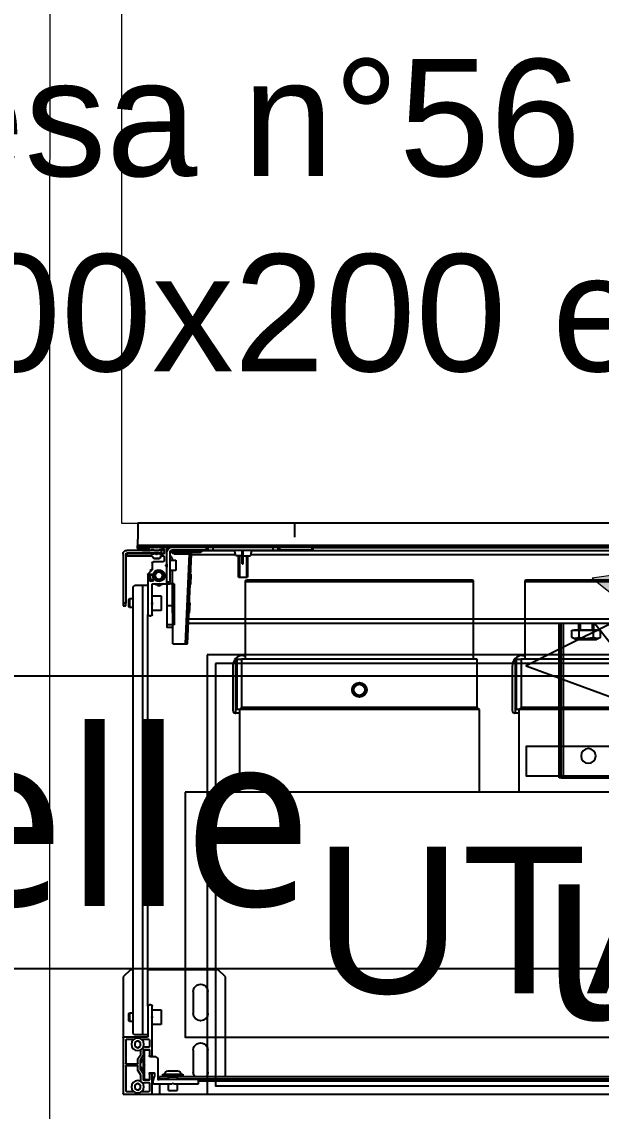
# Model space of a CAD drawing. Header units: millimetres. Extents: x 454430 to 532383, y -370512 to -310890.
# Drawn here: x 466358 to 466754, y -334221 to -333477 of the extents above; entities that cross this region are included whole.
import ezdxf
from ezdxf import colors
from ezdxf.entities.mleader import LeaderData, LeaderLine
from ezdxf.math import Vec2, Vec3

# ---------------------------------------------------------------- set-up
doc = ezdxf.new("R2010")
doc.units = ezdxf.units.MM
doc.linetypes.add('prlm_ef', pattern=[0.165, 0.1, -0.065])
doc.layers.add('_GAZELEC-BOITE INCORPO', color=36, linetype='Continuous', lineweight=18)
doc.layers.add('_GAZELEC-RESERVATION', color=1, linetype='Continuous', lineweight=18)
for name, color, linetype in [('_GAZELEC-EAU CHAUDE', 1, 'Continuous'), ('prlm-CHAUFF', 30, 'Continuous'), ('prlm-EAU-EF', 161, 'Continuous'), ('prlm-ELEC-CFO', 201, 'Continuous'), ('prlm-MOD', 64, 'Continuous')]:
    doc.layers.add(name, color=color, linetype=linetype)
doc.layers.add('prlm-xpoly', color=7, linetype='Continuous', plot=False)
doc.styles.add('Arial', font='arial.ttf')
doc.styles.add('prlm-chauff', font='trebucbi.ttf', dxfattribs={"height": 18})
doc.styles.add('prlm-elec-cfo', font='comic.ttf', dxfattribs={"height": 12})
doc.styles.get("Standard").update_dxf_attribs({"font": 'arial.ttf'})
doc.dimstyles.new('200', dxfattribs={"dimtxt": 150, "dimasz": 25, "dimexe": 50, "dimexo": 50, "dimgap": 20, "dimtad": 1, "dimdec": 0, "dimlfac": 0.1, "dimdsep": 46, "dimtxsty": 'Arial', "dimblk1": 'DOTBLANK', "dimblk2": 'DOTBLANK', "dimsah": 1, "dimcen": 25, "dimclrd": 5, "dimclre": 5, "dimadec": 0, "dimazin": 0, "dimtfac": 1, "dimtdec": 0, "dimtmove": 0, "dimatfit": 3, "dimldrblk": 'DOTBLANK', "dimfxl": 50, "dimtolj": 1, "dimtzin": 0, "dimarcsym": 0})

# ---------------------------------------------------------------- blocks, each defined once
blk = doc.blocks.new('xi.uta')
at = {"layer": 'prlm-ELEC-CFO', "lineweight": 5}
blk.add_hatch(color=0, dxfattribs=at).paths.add_polyline_path([(-3, 6), (-0.103, 3.699), (0, 0), (7.5, 7.5)])
at = {"layer": 'prlm-ELEC-CFO', "color": 0, "lineweight": 5, "flags": 128}
blk.add_lwpolyline([(-3, 6), (-0.103, 3.699), (0, 0), (7.5, 7.5)], close=True, dxfattribs=at)
at = {"layer": 'prlm-ELEC-CFO', "color": 0}
blk.add_lwpolyline([(0.955, 4.227), (-7.5, 0), (7.5, -5.5), (-7.5, -5.5), (-7.5, -7.5), (7.5, -7.5)], dxfattribs=at)
blk = doc.blocks.new('MTI900_Alu_390')
at = {"layer": 'prlm-MOD', "color": 1, "linetype": 'Continuous'}
for p, q in [((-4.475, 0), (-4.472, 0)), ((-4.475, -0.003), (-4.475, 0)), ((-4.472, 0), (-4.278, 0)), ((-4.278, 0), (-4.225, 0)), ((-4.225, 0), (4.225, 0)), ((-4.225, -0.07), (-4.225, 0)), ((-4.475, -0.387), (-4.475, -0.003)), ((-4.457, -0.191), (-4.457, -0.021)), ((-4.454, -0.018), (-4.4033, -0.018)), ((-4.395, -0.0385), (-4.375, -0.0269)), ((-4.395, -0.0615), (-4.395, -0.0385)), ((-4.375, -0.0731), (-4.395, -0.0615)), ((-4.375, -0.0269), (-4.355, -0.0385)), ((-4.355, -0.0615), (-4.375, -0.0731)), ((-4.355, -0.0385), (-4.355, -0.0615)), ((-4.3467, -0.018), (-4.296, -0.018)), ((-4.293, -0.021), (-4.293, -0.074)), ((-4.275, -0.003), (-4.275, -0.137)), ((-4.27, -0.073), (-4.27, -0.0895)), ((-4.267, -0.07), (-4.14, -0.07)), ((-4.165, -0.025), (-4.105, -0.025)), ((-4.165, -0.025), (-4.165, -0.07)), ((-4.135, -0.075), (-4.14, -0.07)), ((-4.13, -0.07), (-4.135, -0.075)), ((-4.13, -0.07), (-3.963, -0.07)), ((-4.105, -0.07), (-4.105, -0.025)), ((-3.96, -0.073), (-3.96, -0.097)), ((-4.3535, -0.1303), (-4.3725, -0.1588)), ((-4.3355, -0.1358), (-4.3545, -0.1642)), ((-4.353, -0.0864), (-4.353, -0.1286)), ((-4.335, -0.098), (-4.335, -0.1341)), ((-4.298, -0.095), (-4.332, -0.095)), ((-4.296, -0.077), (-4.3306, -0.077)), ((-4.33, -0.195), (-4.33, -0.103)), ((-4.327, -0.1), (-4.298, -0.1)), ((-4.295, -0.137), (-4.295, -0.098)), ((-4.295, -0.137), (-4.295, -0.142)), ((-4.278, -0.14), (-4.292, -0.14)), ((-4.292, -0.145), (-4.263, -0.145)), ((-4.2698, -0.0905), (-4.2602, -0.1195)), ((-4.26, -0.142), (-4.26, -0.1205)), ((-4.235, -0.1), (-4.235, -0.24)), ((-3.963, -0.1), (-4.229, -0.1)), ((-4.225, -0.105), (-4.225, -0.1)), ((-4.225, -0.105), (-4.165, -0.105)), ((-4.225, -0.105), (-4.225, -0.12)), ((-4.225, -0.12), (-4.17, -0.12)), ((-4.203, -0.12), (-4.203, -0.125)), ((-4.203, -0.125), (-4.067, -0.125)), ((-4.203, -0.125), (-4.203, -0.135)), ((-4.203, -0.135), (-4.067, -0.135)), ((-4.165, -0.115), (-4.175, -0.125)), ((-4.165, -0.1), (-4.165, -0.115)), ((-4.105, -0.115), (-4.165, -0.115)), ((-4.105, -0.115), (-4.105, -0.1)), ((-4.105, -0.105), (4.105, -0.105)), ((-4.095, -0.125), (-4.105, -0.115)), ((-4.1, -0.12), (4.1, -0.12)), ((-4.067, -0.125), (-4.067, -0.12)), ((-4.067, -0.135), (-4.067, -0.125)), ((-3.96, -0.09), (3.96, -0.09)), ((-3.775, -0.12), (-3.775, -0.8)), ((-4.457, -0.369), (-4.457, -0.209)), ((-4.376, -0.194), (-4.454, -0.194)), ((-4.454, -0.206), (-4.376, -0.206)), ((-4.373, -0.1605), (-4.373, -0.191)), ((-4.373, -0.209), (-4.373, -0.2404)), ((-4.3377, -0.16), (-4.355, -0.19)), ((-4.355, -0.1659), (-4.355, -0.2341)), ((-4.355, -0.21), (-4.3377, -0.24)), ((-4.33, -0.1677), (-4.3421, -0.1677)), ((-4.3377, -0.24), (-4.3377, -0.16)), ((-4.33, -0.16), (-4.3377, -0.16)), ((-4.325, -0.2), (-4.33, -0.195)), ((-4.33, -0.205), (-4.325, -0.2)), ((-4.33, -0.297), (-4.33, -0.205)), ((-4.1675, -0.158), (-4.1025, -0.158)), ((-3.995, -0.3), (-3.995, -0.15)), ((-3.895, -0.15), (-3.895, -0.3)), ((-4.373, -0.2404), (-4.3535, -0.2697)), ((-4.3545, -0.2358), (-4.335, -0.265)), ((-4.353, -0.2714), (-4.353, -0.3036)), ((-4.33, -0.2323), (-4.3421, -0.2323)), ((-4.3377, -0.24), (-4.33, -0.24)), ((-4.335, -0.265), (-4.335, -0.302)), ((-4.295, -0.258), (-4.295, -0.263)), ((-4.295, -0.302), (-4.295, -0.263)), ((-4.25, -0.255), (-4.292, -0.255)), ((-4.292, -0.26), (-4.278, -0.26)), ((-4.275, -0.263), (-4.275, -0.52)), ((-4.25, -0.255), (-4.235, -0.24)), ((-4.4033, -0.372), (-4.454, -0.372)), ((-4.395, -0.3285), (-4.375, -0.3169)), ((-4.395, -0.3515), (-4.395, -0.3285)), ((-4.375, -0.3631), (-4.395, -0.3515)), ((-4.375, -0.3169), (-4.355, -0.3285)), ((-4.355, -0.3515), (-4.375, -0.3631)), ((-4.355, -0.3285), (-4.355, -0.3515)), ((-4.296, -0.372), (-4.3467, -0.372)), ((-4.332, -0.305), (-4.298, -0.305)), ((-4.328, -0.323), (-4.296, -0.323)), ((-4.298, -0.3), (-4.327, -0.3)), ((-4.293, -0.326), (-4.293, -0.369)), ((-4.475, -0.8), (-4.475, -0.387)), ((-4.308, -0.39), (-4.472, -0.39)), ((-4.395, -0.405), (-4.405, -0.415)), ((-4.405, -0.415), (-4.405, -3.465)), ((-4.34, -0.405), (-4.395, -0.405)), ((-4.305, -0.405), (-4.34, -0.405)), ((-4.34, -0.405), (-4.34, -3.475)), ((-4.305, -0.6), (-4.305, -0.393)), ((-4.43, -0.495), (-4.435, -0.5)), ((-4.435, -0.5), (-4.435, -0.55)), ((-4.43, -0.555), (-4.43, -0.495)), ((-4.405, -0.495), (-4.43, -0.495)), ((-4.275, -0.52), (-4.2779, -0.5229)), ((-4.215, -0.475), (-4.275, -0.475)), ((-4.275, -0.53), (-4.275, -0.52)), ((-4.215, -0.575), (-4.215, -0.475)), ((-4.435, -0.55), (-4.43, -0.555)), ((-4.43, -0.555), (-4.405, -0.555)), ((-4.2779, -0.5271), (-4.275, -0.53)), ((-4.275, -0.53), (-4.275, -0.6)), ((-4.275, -0.575), (-4.215, -0.575)), ((-3.995, -0.7), (-3.995, -0.55)), ((-3.895, -0.55), (-3.895, -0.7)), ((-4.305, -0.6), (-4.305, -3.277)), ((-4.285, -0.61), (-4.295, -0.61)), ((-4.425, -0.85), (-4.475, -0.8)), ((-3.775, -0.8), (-3.825, -0.85)), ((-4.405, -0.85), (-4.425, -0.85)), ((-3.825, -0.85), (-4.305, -0.85)), ((-1.495, -2.16), (-1.495, -3.215)), ((-1.48, -2.16), (-1.495, -2.16)), ((-1.48, -2.16), (-1.48, -3.215)), ((-1.48, -2.16), (-1.465, -2.16)), ((-1.465, -2.16), (-1.05, -2.16)), ((-1.465, -2.16), (-1.465, -3.215)), ((-4.1351, -3.077), (-4.136, -3.497)), ((-4.1351, -3.077), (-4.05, -3.077)), ((-4.0221, -3.692), (-4.05, -3.077)), ((-4.05, -3.077), (-4.035, -3.077)), ((-4.035, -3.077), (-4.0071, -3.6913)), ((-1.38, -3.106), (-1.4081, -3.1204)), ((-1.4081, -3.1204), (-1.4081, -3.17)), ((-1.38, -3.106), (-1.24, -3.106)), ((-1.3591, -3.1204), (-1.3591, -3.17)), ((-1.2609, -3.1204), (-1.2609, -3.17)), ((-1.2504, -3.215), (-1.1342, -3.0705)), ((-1.2119, -3.1204), (-1.24, -3.106)), ((-1.2119, -3.1204), (-1.2119, -3.1671)), ((-4.175, -3.207), (-4.175, -3.187)), ((-4.1353, -3.187), (-4.175, -3.187)), ((-1.4081, -3.17), (-1.3836, -3.17)), ((-1.395, -3.17), (-1.395, -3.172)), ((-1.395, -3.172), (-1.225, -3.172)), ((-1.3836, -3.17), (-1.3591, -3.17)), ((-1.36, -3.172), (-1.36, -3.215)), ((-1.3591, -3.17), (-1.31, -3.17)), ((-1.3508, -3.215), (-1.3508, -3.172)), ((-1.31, -3.17), (-1.2609, -3.17)), ((-1.2692, -3.215), (-1.2692, -3.172)), ((-1.2609, -3.17), (-1.2364, -3.17)), ((-1.26, -3.215), (-1.26, -3.172)), ((-1.2364, -3.17), (-1.2142, -3.17)), ((-1.225, -3.172), (-1.225, -3.17)), ((-4.295, -3.267), (-4.285, -3.267)), ((-4.175, -3.337), (-4.175, -3.207)), ((-4.125, -3.207), (-4.175, -3.207)), ((-4.125, -3.487), (-4.125, -3.207)), ((-0.2775, -3.215), (-4.0287, -3.215)), ((-0.2775, -3.245), (-4.0274, -3.245)), ((-4.475, -3.355), (-4.475, -3.335)), ((-4.475, -3.335), (-4.455, -3.335)), ((-4.455, -3.335), (-4.455, -3.355)), ((-4.43, -3.325), (-4.435, -3.33)), ((-4.435, -3.33), (-4.435, -3.38)), ((-4.43, -3.385), (-4.43, -3.325)), ((-4.405, -3.325), (-4.43, -3.325)), ((-4.305, -3.5528), (-4.305, -3.277)), ((-4.2759, -3.3479), (-4.2779, -3.3499)), ((-4.275, -3.277), (-4.275, -3.3458)), ((-4.215, -3.305), (-4.275, -3.305)), ((-4.275, -3.3582), (-4.275, -3.3458)), ((-4.215, -3.405), (-4.215, -3.305)), ((-4.175, -3.487), (-4.175, -3.337)), ((-4.14, -3.337), (-4.175, -3.337)), ((-4.14, -3.487), (-4.14, -3.337)), ((-4.0205, -3.2854), (-4.0255, -3.2857)), ((-4.0205, -3.2854), (-4.0173, -3.3556)), ((-4.475, -3.69), (-4.475, -3.355)), ((-4.455, -3.355), (-4.475, -3.355)), ((-4.455, -3.69), (-4.455, -3.355)), ((-4.435, -3.38), (-4.43, -3.385)), ((-4.43, -3.385), (-4.405, -3.385)), ((-4.2779, -3.3541), (-4.2759, -3.3561)), ((-4.275, -3.3582), (-4.275, -3.484)), ((-4.275, -3.405), (-4.215, -3.405)), ((-4.0223, -3.3558), (-4.0173, -3.3556)), ((-4.405, -3.465), (-4.395, -3.475)), ((-4.34, -3.475), (-4.395, -3.475)), ((-4.305, -3.475), (-4.34, -3.475)), ((-4.272, -3.487), (-4.178, -3.487)), ((-4.24, -3.4778), (-4.23, -3.472)), ((-4.23, -3.472), (-4.22, -3.4778)), ((-4.175, -3.49), (-4.175, -3.487)), ((-4.175, -3.487), (-4.155, -3.487)), ((-4.175, -3.49), (-4.175, -3.6008)), ((-4.155, -3.497), (-4.175, -3.497)), ((-4.14, -3.487), (-4.155, -3.487)), ((-4.155, -3.487), (-4.155, -3.497)), ((-4.155, -3.702), (-4.155, -3.497)), ((-4.125, -3.487), (-4.14, -3.487)), ((-4.14, -3.577), (-4.14, -3.487)), ((-4.136, -3.497), (-4.14, -3.4972)), ((-4.0116, -3.4816), (-4.0166, -3.4819)), ((-4.0116, -3.4816), (-4.0084, -3.5518)), ((-4.2769, -3.5821), (-4.3041, -3.5549)), ((-4.2906, -3.577), (-4.2906, -3.5684)), ((-4.29, -3.5066), (-4.2854, -3.504)), ((-4.29, -3.507), (-4.29, -3.549)), ((-4.274, -3.504), (-4.287, -3.504)), ((-4.287, -3.552), (-4.282, -3.552)), ((-4.279, -3.549), (-4.279, -3.545)), ((-4.276, -3.542), (-4.2729, -3.542)), ((-4.271, -3.518), (-4.271, -3.507)), ((-4.2657, -3.521), (-4.268, -3.521)), ((-4.195, -3.5614), (-4.195, -3.5226)), ((-4.0134, -3.552), (-4.0084, -3.5518)), ((-3.685, -3.532), (-3.625, -3.532)), ((-3.685, -3.532), (-3.685, -3.677)), ((-3.6789, -3.677), (-3.6789, -3.532)), ((-3.6311, -3.677), (-3.6311, -3.532)), ((-3.625, -3.677), (-3.625, -3.532)), ((-4.2806, -3.5828), (-4.2906, -3.577)), ((-4.276, -3.627), (-4.276, -3.5842)), ((-4.198, -3.637), (-4.266, -3.637)), ((-4.195, -3.674), (-4.195, -3.64)), ((-4.1759, -3.6029), (-4.1829, -3.6099)), ((-4.1829, -3.6141), (-4.1759, -3.6211)), ((-4.175, -3.6232), (-4.175, -3.6008)), ((-4.175, -3.6232), (-4.175, -3.734)), ((-4.115, -3.577), (-4.155, -3.577)), ((-4.155, -3.647), (-4.115, -3.647)), ((-4.14, -3.6567), (-4.14, -3.647)), ((-4.115, -3.647), (-4.115, -3.577)), ((-3.66, -3.6225), (-3.655, -3.6225)), ((-3.66, -3.6225), (-3.66, -3.6361)), ((-3.66, -3.6361), (-3.655, -3.6361)), ((-3.66, -3.6361), (-3.66, -3.717)), ((-3.655, -3.6225), (-3.655, -3.6361)), ((-3.655, -3.6361), (-3.655, -3.717)), ((-4.455, -3.682), (-4.455, -3.68)), ((-4.452, -3.677), (-4.2791, -3.677)), ((-4.215, -3.695), (-4.45, -3.695)), ((-4.215, -3.715), (-4.45, -3.715)), ((-4.2855, -3.692), (-4.445, -3.692)), ((-4.345, -3.724), (-4.345, -3.718)), ((-4.342, -3.715), (-4.2885, -3.715)), ((-4.2653, -3.69), (-4.2827, -3.69)), ((-4.2826, -3.72), (-4.2654, -3.72)), ((-4.2766, -3.6757), (-4.2679, -3.6633)), ((-4.2651, -3.7161), (-4.269, -3.72)), ((-4.2654, -3.662), (-4.2246, -3.662)), ((-4.2618, -3.7161), (-4.2651, -3.7161)), ((-4.263, -3.657), (-4.265, -3.659)), ((-4.225, -3.659), (-4.265, -3.659)), ((-4.265, -3.659), (-4.265, -3.662)), ((-4.265, -3.69), (-4.265, -3.695)), ((-4.227, -3.657), (-4.263, -3.657)), ((-4.2521, -3.692), (-4.2625, -3.692)), ((-4.2607, -3.657), (-4.2607, -3.662)), ((-4.2607, -3.69), (-4.2607, -3.695)), ((-4.2595, -3.715), (-4.231, -3.715)), ((-4.2471, -3.6871), (-4.2521, -3.692)), ((-4.2379, -3.692), (-4.2429, -3.6871)), ((-4.228, -3.692), (-4.2379, -3.692)), ((-4.2293, -3.657), (-4.2293, -3.662)), ((-4.2293, -3.69), (-4.2293, -3.695)), ((-4.2249, -3.7161), (-4.2287, -3.7161)), ((-4.225, -3.659), (-4.227, -3.657)), ((-4.2252, -3.69), (-4.198, -3.69)), ((-4.2251, -3.72), (-4.215, -3.72)), ((-4.225, -3.662), (-4.225, -3.659)), ((-4.225, -3.695), (-4.225, -3.69)), ((-4.221, -3.72), (-4.2249, -3.7161)), ((-4.2221, -3.6633), (-4.2134, -3.6757)), ((-4.215, -3.715), (-4.215, -3.695)), ((-4.215, -3.695), (-4.195, -3.695)), ((-4.195, -3.715), (-4.215, -3.715)), ((-4.215, -3.72), (-4.215, -3.722)), ((-4.2109, -3.677), (-4.198, -3.677)), ((-4.195, -3.722), (-4.195, -3.693)), ((-3.9067, -3.717), (-4.14, -3.717)), ((-4.135, -3.717), (-4.135, -3.712)), ((-4.105, -3.712), (-4.135, -3.712)), ((-4.125, -3.692), (-4.0221, -3.692)), ((-4.125, -3.702), (-4.125, -3.692)), ((-4.125, -3.702), (-4.105, -3.702)), ((-4.105, -3.702), (-3.965, -3.702)), ((-4.105, -3.702), (-4.105, -3.712)), ((-4.105, -3.712), (-4.105, -3.717)), ((-3.965, -3.712), (-4.105, -3.712)), ((-4.0071, -3.6913), (-4.0221, -3.692)), ((-4.022, -3.6925), (-4.0221, -3.692)), ((-3.7066, -3.685), (-4.0074, -3.685)), ((-4.0071, -3.6913), (-4.007, -3.6925)), ((-3.965, -3.702), (-3.945, -3.702)), ((-3.965, -3.702), (-3.965, -3.712)), ((-3.965, -3.717), (-3.965, -3.712)), ((-3.935, -3.712), (-3.965, -3.712)), ((-3.935, -3.712), (-3.935, -3.717)), ((-3.935, -3.715), (-3.7126, -3.715)), ((-3.9067, -3.737), (-3.9067, -3.717)), ((-3.9067, -3.717), (-3.8932, -3.717)), ((-3.8932, -3.717), (-3.86, -3.717)), ((-3.8932, -3.717), (-3.8932, -3.737)), ((-3.86, -3.717), (-3.45, -3.717)), ((-3.86, -3.717), (-3.86, -3.737)), ((-3.705, -3.677), (-3.713, -3.717)), ((-3.66, -3.677), (-3.705, -3.677)), ((-3.655, -3.677), (-3.605, -3.677)), ((-3.597, -3.717), (-3.605, -3.677)), ((-0.26, -3.685), (-3.6034, -3.685)), ((-3.5974, -3.715), (-0.25, -3.715)), ((-3.45, -3.717), (-3.45, -3.737)), ((-3.45, -3.717), (-3.4168, -3.717)), ((-3.4168, -3.737), (-3.4168, -3.717)), ((-3.4168, -3.717), (-3.4033, -3.717)), ((-3.185, -3.717), (-3.4033, -3.717)), ((-3.4033, -3.717), (-3.4033, -3.737)), ((-3.185, -3.717), (-3.175, -3.717)), ((-3.185, -3.737), (-3.185, -3.717)), ((-3.175, -3.717), (-3.175, -3.737)), ((-4.378, -3.747), (-4.378, -3.727)), ((-4.378, -3.727), (-4.298, -3.727)), ((-4.375, -3.747), (-4.378, -3.747)), ((-4.375, -3.737), (4.375, -3.737)), ((-4.375, -3.747), (-4.375, -3.737)), ((4.375, -3.747), (-4.375, -3.747)), ((-4.375, -3.747), (-4.375, -3.792)), ((-4.375, -3.902), (-4.375, -3.792)), ((-4.298, -3.727), (-4.342, -3.727)), ((-4.298, -3.727), (-4.298, -3.737)), ((-4.295, -3.734), (-4.295, -3.73)), ((-4.2471, -3.7321), (-4.2521, -3.737)), ((-4.2414, -3.7335), (-4.2486, -3.7335)), ((-4.2379, -3.737), (-4.2429, -3.7321)), ((-4.212, -3.725), (-4.198, -3.725)), ((-4.175, -3.737), (-4.175, -3.734)), ((-4.165, -3.737), (-4.165, -3.7265)), ((-3.175, -3.735), (-0.2433, -3.735)), ((-4.375, -3.902), (4.375, -3.902))]:
    blk.add_line(p, q, dxfattribs=at)
at = {"layer": 'prlm-MOD', "color": 1, "ltscale": 50}
blk.add_lwpolyline([(-3.3, -3.8058), (-3.3, -3.902)], dxfattribs=at)
at = {"layer": 'prlm-MOD', "color": 1, "linetype": 'Continuous'}
for centre, radius in [((-4.375, -0.05), 0.0425), ((-4.375, -0.34), 0.0425), ((-1.295, -2.31), 0.05), ((-4.23, -3.542), 0.035), ((-4.23, -3.542), 0.03), ((-4.23, -3.542), 0.025)]:
    blk.add_circle(centre, radius, dxfattribs=at)
for centre, radius, start, end in [((-4.472, -0.003), 0.003, 90, 180), ((-4.278, -0.003), 0.003, 0, 90), ((-4.454, -0.021), 0.003, 90, 180), ((-4.4033, -0.021), 0.003, 84.51824, 90), ((-4.3467, -0.021), 0.003, 90, 95.48174), ((-4.3306, -0.067), 0.01, 213.6525, 270), ((-4.296, -0.021), 0.003, 0, 90), ((-4.296, -0.074), 0.003, 270, 0), ((-4.267, -0.073), 0.003, 90, 180), ((-3.963, -0.073), 0.003, 0, 90), ((-4.356, -0.1286), 0.003, 326.30993, 0), ((-4.338, -0.1341), 0.003, 326.30993, 0), ((-4.332, -0.098), 0.003, 90, 180), ((-4.327, -0.103), 0.003, 90, 180), ((-4.298, -0.098), 0.003, 0, 90), ((-4.298, -0.103), 0.003, 0, 90), ((-4.292, -0.137), 0.003, 180, 270), ((-4.292, -0.142), 0.003, 180, 270), ((-4.278, -0.137), 0.003, 270, 0), ((-4.267, -0.0895), 0.003, 180, 198.43495), ((-4.263, -0.142), 0.003, 270, 0), ((-4.263, -0.1205), 0.003, 0, 18.43495), ((-4.232, -0.1), 0.003, 0, 180), ((-4.1675, -0.138), 0.02, 171.37307, 270), ((-4.1675, -0.133), 0.02, 185.73917, 187.18076), ((-4.1025, -0.138), 0.02, 270, 8.62693), ((-4.1025, -0.133), 0.02, 352.81924, 354.26083), ((-3.945, -0.15), 0.05, 143.1301, 180), ((-3.963, -0.097), 0.003, 270, 0), ((-3.945, -0.15), 0.05, 0, 36.8699), ((-4.454, -0.191), 0.003, 180, 270), ((-4.454, -0.209), 0.003, 90, 180), ((-4.376, -0.191), 0.003, 270, 0), ((-4.376, -0.209), 0.003, 0, 90), ((-4.37, -0.1605), 0.003, 146.30993, 180), ((-4.352, -0.1659), 0.003, 146.30993, 180), ((-4.352, -0.2341), 0.003, 180, 213.69007), ((-4.356, -0.2714), 0.003, 0, 33.69007), ((-4.327, -0.297), 0.003, 180, 270), ((-4.298, -0.297), 0.003, 270, 0), ((-4.292, -0.258), 0.003, 90, 180), ((-4.292, -0.263), 0.003, 90, 180), ((-4.278, -0.263), 0.003, 0, 90), ((-4.454, -0.369), 0.003, 180, 270), ((-4.4033, -0.369), 0.003, 270, 275.48179), ((-4.3467, -0.369), 0.003, 264.51823, 270), ((-4.332, -0.302), 0.003, 180, 270), ((-4.328, -0.333), 0.01, 90, 133.85099), ((-4.298, -0.302), 0.003, 270, 0), ((-4.296, -0.326), 0.003, 0, 90), ((-4.296, -0.369), 0.003, 270, 0), ((-3.945, -0.3), 0.05, 180, 0), ((-4.472, -0.387), 0.003, 180, 270), ((-4.308, -0.393), 0.003, 0, 90), ((-3.945, -0.55), 0.05, 0, 180), ((-4.2758, -0.525), 0.003, 135, 225), ((-4.295, -0.6), 0.01, 180, 270), ((-4.285, -0.6), 0.01, 270, 0), ((-3.945, -0.7), 0.05, 180, 0), ((-1.3836, -3.1624), 0.0487, 59.74223, 120.25777), ((-1.2364, -3.1624), 0.0487, 59.74223, 120.25777), ((-4.295, -3.277), 0.01, 90, 180), ((-4.285, -3.277), 0.01, 0, 90), ((-4.278, -3.3458), 0.003, 315, 0), ((-4.2758, -3.352), 0.003, 135, 225), ((-4.278, -3.3582), 0.003, 0, 45), ((-4.272, -3.484), 0.003, 180, 270), ((-4.23, -3.542), 0.065, 57.79577, 122.20423), ((-4.23, -3.542), 0.06, 66.44354, 113.55646), ((-4.178, -3.49), 0.003, 0, 90), ((-4.302, -3.5528), 0.003, 180, 225), ((-4.287, -3.507), 0.003, 90, 180), ((-4.23, -3.542), 0.06, 140.70352, 188.509), ((-4.23, -3.542), 0.065, 144.22418, 157.38014), ((-4.287, -3.549), 0.003, 180, 270), ((-4.23, -3.542), 0.065, 206.16198, 224.95254), ((-4.282, -3.549), 0.003, 270, 0), ((-4.276, -3.545), 0.003, 90, 180), ((-4.274, -3.507), 0.003, 0, 90), ((-4.2729, -3.545), 0.003, 4.00063, 90), ((-4.268, -3.518), 0.003, 180, 270), ((-4.23, -3.542), 0.04, 146.07277, 184.00063), ((-4.23, -3.542), 0.04, 184.00063, 146.07277), ((-4.2657, -3.518), 0.003, 270, 326.07277), ((-4.279, -3.5842), 0.003, 0, 45), ((-4.266, -3.627), 0.01, 180, 270), ((-4.198, -3.64), 0.003, 0, 90), ((-4.1808, -3.612), 0.003, 135, 225), ((-4.178, -3.6008), 0.003, 315, 0), ((-4.178, -3.6232), 0.003, 0, 45), ((-4.45, -3.69), 0.025, 180, 270), ((-4.452, -3.68), 0.003, 90, 180), ((-4.445, -3.682), 0.01, 180, 270), ((-4.45, -3.69), 0.005, 180, 270), ((-4.342, -3.718), 0.003, 90, 180), ((-4.2885, -3.718), 0.003, 9.59407, 90), ((-4.2827, -3.693), 0.003, 90, 160.52878), ((-4.2826, -3.717), 0.003, 189.59407, 270), ((-4.2791, -3.674), 0.003, 270, 325.00798), ((-4.2654, -3.665), 0.003, 90, 145.00798), ((-4.2654, -3.717), 0.003, 270, 350.40593), ((-4.2653, -3.693), 0.003, 19.47122, 90), ((-4.275, -3.715), 0.01, 353.93882, 0), ((-4.2595, -3.718), 0.003, 90, 170.40593), ((-4.245, -3.6892), 0.003, 45, 135), ((-4.231, -3.718), 0.003, 9.59407, 90), ((-4.2252, -3.693), 0.003, 90, 160.52878), ((-4.2251, -3.717), 0.003, 189.59407, 270), ((-4.215, -3.715), 0.01, 180, 186.06118), ((-4.2246, -3.665), 0.003, 34.99202, 90), ((-4.2109, -3.674), 0.003, 214.99202, 270), ((-4.198, -3.674), 0.003, 270, 0), ((-4.198, -3.693), 0.003, 0, 90), ((-4.14, -3.702), 0.035, 180, 270), ((-4.1151, -3.7104), 0.05, 129.88406, 142.91394), ((-4.14, -3.702), 0.015, 180, 270), ((-4.16, -3.6567), 0.02, 309.88406, 0), ((-4.125, -3.712), 0.02, 90, 192.41205), ((-4.125, -3.712), 0.01, 90, 180), ((-3.997, -3.692), 0.01, 182.60256, 270), ((-3.945, -3.712), 0.01, 0, 90), ((-4.342, -3.724), 0.003, 180, 270), ((-4.298, -3.73), 0.003, 0, 90), ((-4.292, -3.734), 0.003, 180, 270), ((-4.245, -3.7342), 0.003, 45, 135), ((-4.212, -3.722), 0.003, 180, 270), ((-4.198, -3.722), 0.003, 270, 0), ((-4.178, -3.734), 0.003, 270, 0)]:
    blk.add_arc(centre, radius, start, end, dxfattribs=at)
for centre, major_axis, ratio, start_param, end_param in [((-4.022, -3.6931), (0.015, 0.0007), 0.045361, 0, 1.568734), ((-3.997, -3.692), (0.025, 0), 0.4, 3.187016, 4.712389)]:
    blk.add_ellipse(centre, major_axis=major_axis, ratio=ratio, start_param=start_param, end_param=end_param, dxfattribs=at)
blk.add_open_spline([(-1.3591, -3.1204), (-1.3511, -3.1183), (-1.343, -3.1166), (-1.3306, -3.1149), (-1.3265, -3.1144), (-1.3182, -3.1138), (-1.3141, -3.1137), (-1.3017, -3.1137), (-1.2935, -3.1143), (-1.2772, -3.1166), (-1.269, -3.1183), (-1.2609, -3.1204)], degree=3, knots=[0, 0, 0, 0, 0.25, 0.25, 0.375, 0.375, 0.5, 0.5, 0.75, 0.75, 1, 1, 1, 1], dxfattribs=at)
blk = doc.blocks.new('xi.uta-yzen-g')
at = {"layer": 'prlm-CHAUFF', "ltscale": 50}
for p, q in [((-36.4, 35.02), (-20.8, 35.02)), ((-36.4, 35.02), (-36.4, 29.72)), ((-20.9, 35.12), (-36.3, 35.12)), ((-20.8, 29.72), (-20.8, 35.02)), ((-17.3, 35.02), (-1.7, 35.02)), ((-17.3, 35.02), (-17.3, 29.72)), ((-1.8, 35.12), (-17.2, 35.12)), ((-36.55, 29.97), (-36.4, 29.97)), ((-17.45, 29.97), (-17.3, 29.97)), ((-37.25, 29.216), (-37.25, 26.22)), ((-37.056, 29.72), (-36.65, 29.72)), ((-37.056, 29.72), (-37.056, 26.02)), ((-37, 29.72), (-37, 26.27)), ((-36.98, 29.72), (-36.98, 26.27)), ((-20.55, 29.72), (-36.65, 29.72)), ((-36.65, 29.72), (-36.65, 26.42)), ((-20.55, 26.42), (-20.55, 29.72)), ((-18.15, 29.216), (-18.15, 26.22)), ((-17.956, 29.72), (-17.55, 29.72)), ((-17.956, 29.72), (-17.956, 26.02)), ((-17.9, 29.72), (-17.9, 26.27)), ((-17.88, 29.72), (-17.88, 26.27)), ((-1.45, 29.72), (-17.55, 29.72)), ((-17.55, 29.72), (-17.55, 26.42)), ((-37, 28.42), (-36.98, 28.42)), ((-17.9, 28.42), (-17.88, 28.42)), ((-36.98, 28.07), (-37, 28.07)), ((-37, 27.693), (-36.98, 27.693)), ((-17.88, 28.07), (-17.9, 28.07)), ((-17.9, 27.693), (-17.88, 27.693)), ((-36.98, 27.343), (-37, 27.343)), ((-37, 27.293), (-36.98, 27.293)), ((-36.98, 27.193), (-37, 27.193)), ((-17.88, 27.343), (-17.9, 27.343)), ((-17.9, 27.293), (-17.88, 27.293)), ((-17.88, 27.193), (-17.9, 27.193)), ((-36.98, 26.27), (-37, 26.27)), ((-36.8, 26.27), (-36.98, 26.27)), ((-36.65, 26.42), (-36.8, 26.27)), ((-20.4, 26.27), (-36.8, 26.27)), ((-36.8, 26.27), (-36.8, 20.62)), ((-20.55, 26.42), (-36.65, 26.42)), ((-20.4, 26.27), (-20.55, 26.42)), ((-20.4, 20.62), (-20.4, 26.27)), ((-17.88, 26.27), (-17.9, 26.27)), ((-17.7, 26.27), (-17.88, 26.27)), ((-17.55, 26.42), (-17.7, 26.27)), ((-1.3, 26.27), (-17.7, 26.27)), ((-17.7, 26.27), (-17.7, 20.62)), ((-1.45, 26.42), (-17.55, 26.42)), ((-36.8, 26.02), (-37.05, 26.02)), ((-17.7, 26.02), (-17.95, 26.02))]:
    blk.add_line(p, q, dxfattribs=at)
for points in [[(-39, 30), (-39, 0), (0, 0), (0, 30)], [(-38.429, 29.429), (-38.429, 0.571), (-0.571, 0.571), (-0.571, 29.429)], [(-40.5, 20.62), (-40.5, 3.9), (40.5, 3.9), (40.5, 20.62)]]:
    blk.add_lwpolyline(points, close=True, dxfattribs=at)
for radius in [0.5, 0.48, 0.38]:
    blk.add_circle((-28.6, 27.62), radius, dxfattribs=at)
for centre, radius, start, end in [((-36.3, 35.02), 0.1, 90, 180), ((-20.9, 35.02), 0.1, 0, 90), ((-17.2, 35.02), 0.1, 90, 180), ((-36.55, 29.27), 0.7, 90, 136.27309), ((-17.45, 29.27), 0.7, 90, 136.27309), ((-36.475, 29.24), 0.776, 138.52479, 181.76751), ((-17.375, 29.24), 0.776, 138.52479, 181.76751), ((-37.05, 26.22), 0.2, 180, 268.32391), ((-17.95, 26.22), 0.2, 180, 268.32391), ((-37.05, 26.22), 0.2, 268.32391, 270), ((-17.95, 26.22), 0.2, 268.32391, 270)]:
    blk.add_arc(centre, radius, start, end, dxfattribs=at)
for centre, major_axis, ratio, start_param, end_param in [((-36.55, 28.959), (-0.45, 0), 0.974723, 5.983927, 6.283185), ((-17.45, 28.959), (-0.45, 0), 0.974723, 5.983927, 6.283185), ((-36.55, 28.603), (-0.45, 0), 0.974723, 5.983927, 6.283185), ((-35.75, 28.603), (-1.25, 0), 0.146694, 0, 0.179125), ((-17.45, 28.603), (-0.45, 0), 0.974723, 5.983927, 6.283185), ((-16.65, 28.603), (-1.25, 0), 0.146694, 0, 0.179125)]:
    blk.add_ellipse(centre, major_axis=major_axis, ratio=ratio, start_param=start_param, end_param=end_param, dxfattribs=at)
for points in [[(-36.982, 29.391), (-36.986, 29.379), (-36.989, 29.366), (-36.997, 29.324), (-37, 29.294), (-37, 29.265)], [(-17.882, 29.391), (-17.886, 29.379), (-17.889, 29.366), (-17.897, 29.324), (-17.9, 29.294), (-17.9, 29.265)]]:
    blk.add_open_spline(points, degree=3, knots=[0.8185803, 0.8185803, 0.8185803, 0.8185803, 0.875, 0.875, 1, 1, 1, 1], dxfattribs=at)
at = {"layer": 'prlm-CHAUFF', "ltscale": 50, "insert": (-31.697, 16.894), "char_height": 10, "width": 139.79252, "attachment_point": 1}
blk.add_mtext('UTA', dxfattribs=at)
blk = doc.blocks.new('_DOTBLANK')
at = {"color": 0, "linetype": 'ByBlock'}
blk.add_line((-0.5, 0), (-1, 0), dxfattribs=at)
blk.add_circle((0, 0), 0.5, dxfattribs=at)
blk = doc.blocks.new('*D140')
at = {"layer": '_GAZELEC-BOITE INCORPO', "color": 5, "lineweight": -2, "transparency": 16777216}
for p, q in [((467331.64, -328891.22), (465711.96, -328891.22)), ((465761.96, -333898.94), (465761.96, -328916.22)), ((467331.64, -333923.94), (465711.96, -333923.94))]:
    blk.add_line(p, q, dxfattribs=at)
at = {"layer": '_GAZELEC-BOITE INCORPO', "color": 5, "lineweight": -2, "transparency": 16777216, "xscale": 25, "yscale": 25, "zscale": 25}
for p, rotation in [((465761.96, -328891.22), 90), ((465761.96, -333923.94), 270)]:
    blk.add_blockref('_DOTBLANK', p, dxfattribs=dict(at, rotation=rotation))
at = {"layer": '_GAZELEC-BOITE INCORPO', "color": 0, "transparency": 16777216, "insert": (465665.32, -331407.58), "char_height": 150, "attachment_point": 5, "rotation": 90, "style": 'Arial'}
blk.add_mtext('\\A1;503', dxfattribs=at)
blk = doc.blocks.new('*D141')
at = {"layer": '_GAZELEC-BOITE INCORPO', "color": 5, "lineweight": -2, "transparency": 16777216}
for p, q in [((467031.65, -333923.94), (465711.96, -333923.94)), ((465761.96, -333948.94), (465761.96, -334098.94)), ((467031.65, -334123.94), (465711.96, -334123.94)), ((465761.96, -334123.94), (465761.96, -334405.86))]:
    blk.add_line(p, q, dxfattribs=at)
at = {"layer": '_GAZELEC-BOITE INCORPO', "color": 5, "lineweight": -2, "transparency": 16777216, "xscale": 25, "yscale": 25, "zscale": 25}
for p, rotation in [((465761.96, -333923.94), 90), ((465761.96, -334123.94), 270)]:
    blk.add_blockref('_DOTBLANK', p, dxfattribs=dict(at, rotation=rotation))
at = {"layer": '_GAZELEC-BOITE INCORPO', "color": 0, "transparency": 16777216, "insert": (465665.37, -334277.4), "char_height": 150, "attachment_point": 5, "rotation": 90, "style": 'Arial'}
blk.add_mtext('\\A1;20', dxfattribs=at)

msp = doc.modelspace()

# ---------------------------------------------------------------- linework, layer by layer
at = {"layer": 'prlm-xpoly', "lineweight": 0}
for points in [[(465255.95, -334693.17), (466377.64, -334691.47), (466377.78, -332450.47), (467826.99, -332450.47), (467826.93, -330997.05), (465256.09, -330996.38), (465255.96, -333431.16), (464586.28, -333431.42), (464586.28, -334493.17), (465255.84, -334493.17)], [(467826.99, -332500.47), (466426.69, -332500.43), (466426.55, -333819.43), (467827, -333819.43)]]:
    msp.add_lwpolyline(points, close=True, dxfattribs=at)

# ---------------------------------------------------------------- block references
at = {"layer": 'prlm-ELEC-CFO', "xscale": 10, "yscale": 10, "zscale": 10}
msp.add_blockref('xi.uta', (466778.11, -333916.93), dxfattribs=at)

# ---------------------------------------------------------------- texts
at = {"layer": 'prlm-CHAUFF', "insert": (464916.41, -333960.88), "char_height": 120, "width": 1804.1808, "attachment_point": 1, "style": 'prlm-chauff'}
msp.add_mtext('Chaudière individuelle Chappée Initiaplus Compact 28 ', dxfattribs=at)

# ---------------------------------------------------------------- dimensions: what is measured, and where the dimension line sits
at = {"layer": '_GAZELEC-BOITE INCORPO'}
dim = msp.add_linear_dim(base=(465761.96, -328891.22), p1=(467381.64, -333923.94), p2=(467381.64, -328891.22), angle=90, dimstyle='200', dxfattribs=at)
dim.commit()
dim.dimension.update_dxf_attribs({"geometry": '*D140', "text_midpoint": (465665.32, -331407.58)})

# ---------------------------------------------------------------- next in the draw order: texts
at = {"layer": 'prlm-ELEC-CFO', "lineweight": 20, "insert": (466826.47, -334099.26), "char_height": 120, "attachment_point": 5, "line_spacing_factor": 0.8, "style": 'prlm-elec-cfo', "bg_fill": 3, "box_fill_scale": 1.1, "bg_fill_color": 256, "bg_fill_transparency": 0}
msp.add_mtext('uta', dxfattribs=at)

# ---------------------------------------------------------------- next in the draw order: linework, layer by layer
at = {"layer": '_GAZELEC-EAU CHAUDE', "linetype": 'prlm_ef'}
for points in [[(467168.73, -334024.41), (467168.73, -333908.25), (466792.4, -332227.91), (466623.92, -329658.35), (466635.9, -328935.01)], [(467139.7, -334015.93), (467128.63, -333776.95), (466995.4, -333361.25), (466658.61, -333145.48), (466288.66, -333130.02), (465729.25, -333464.87), (465574.71, -334038.66), (466051.87, -336093.47), (466807.76, -336505.11), (467789.45, -336538.22)], [(467116.26, -334025.19), (467055.57, -333592.41), (466658.61, -333219.38), (465925.31, -333397.25), (465961.15, -334771.09), (466907.21, -335384.89), (467731.72, -335428.45)]]:
    msp.add_spline(points, degree=3, dxfattribs=at)
at = {"layer": 'prlm-EAU-EF', "linetype": 'prlm_ef'}
for points, knots in [([(467208.73, -334024.76), (467208.86, -334009.35), (467208.99, -333993.89), (467209.13, -333964.31), (467209.14, -333950.21), (467209.01, -333928.57), (467208.93, -333921.06), (467208.72, -333907.13), (467208.6, -333900.71), (467208.3, -333887.9), (467208.13, -333881.49), (467207.52, -333862.3), (467207.01, -333849.51), (467205.16, -333811.21), (467203.52, -333785.74), (467197.46, -333709.49), (467191.88, -333658.9), (467171.65, -333510.58), (467153.37, -333413.44), (467110.31, -333220.34), (467085.52, -333124.37), (467032.68, -332933.18), (467004.63, -332837.95), (466948.49, -332647.82), (466920.4, -332552.91), (466884.11, -332423.02), (466874.56, -332388.07), (466858.19, -332326.25), (466851.25, -332299.39), (466839.97, -332254.35), (466835.51, -332236.19), (466821.26, -332176.63), (466811.89, -332135.17), (466785.3, -332010.52), (466769.6, -331927.1), (466727.96, -331675.99), (466707.46, -331507.45), (466677.58, -331168.73), (466668.19, -330998.56), (466654.92, -330590.77), (466654.6, -330352.7), (466657.67, -330054.79), (466658.46, -329994.99), (466660.22, -329877.26), (466661.17, -329819.34), (466662.84, -329721.37), (466663.53, -329681.29), (466664.9, -329601.18), (466665.58, -329561.15), (466667.61, -329441.11), (466668.93, -329361.16), (466672.15, -329165.99), (466674.02, -329050.82), (466675.9, -328935.66)], [0, 0, 0, 0, 46.181414, 46.181414, 88.049033, 88.049033, 110.274317, 110.274317, 129.209404, 129.209404, 148.14449, 148.14449, 186.014663, 186.014663, 261.75501, 261.75501, 413.235702, 413.235702, 707.654707, 707.654707, 1002.073712, 1002.073712, 1296.492716, 1296.492716, 1590.911721, 1590.911721, 1699.271056, 1699.271056, 1782.490776, 1782.490776, 1838.726243, 1838.726243, 1966.78066, 1966.78066, 2222.889494, 2222.889494, 2735.107162, 2735.107162, 3247.32483, 3247.32483, 3959.077959, 3959.077959, 4137.856871, 4137.856871, 4311.050357, 4311.050357, 4430.96647, 4430.96647, 4550.882583, 4550.882583, 4790.714808, 4790.714808, 5136.649238, 5136.649238, 5136.649238, 5136.649238]), ([(467179.69, -334015.01), (467178.76, -333974.67), (467177.83, -333934.08), (467174.45, -333851.96), (467171.99, -333810.44), (467163.99, -333726.05), (467158.44, -333683.19), (467144.52, -333608.87), (467137.24, -333577.29), (467119.21, -333515.18), (467108.46, -333484.65), (467085.66, -333432.33), (467074.49, -333410.15), (467056.88, -333380.28), (467051.67, -333371.95), (467041.01, -333355.92), (467035.59, -333348.2), (467026.95, -333336.62), (467023.89, -333332.65), (467017.67, -333324.8), (467014.5, -333320.92), (467004.84, -333309.43), (466998.18, -333301.95), (466977.6, -333280.07), (466963.07, -333266.22), (466924.58, -333233.03), (466899.71, -333214.67), (466847.66, -333181.37), (466820.47, -333166.42), (466764.58, -333139.94), (466735.88, -333128.41), (466692.79, -333113.86), (466678.69, -333109.52), (466650.4, -333101.66), (466636.2, -333098.13), (466593.49, -333088.71), (466564.86, -333084.02), (466492.72, -333076.04), (466449.08, -333074.72), (466368.9, -333078.26), (466332.37, -333082.15), (466278.72, -333091.02), (466261.54, -333094.33), (466227.25, -333101.9), (466210.15, -333106.14), (466159.07, -333120.23), (466125.34, -333131.44), (466059.14, -333157.3), (466026.68, -333171.96), (465963.67, -333204.58), (465933.13, -333222.54), (465874.61, -333261.64), (465846.65, -333282.78), (465793.98, -333328.12), (465769.29, -333352.32), (465737.77, -333387.97), (465729.25, -333398.17), (465713.41, -333418.31), (465706.05, -333428.22), (465695.16, -333443.8), (465691.42, -333449.32), (465684.14, -333460.46), (465680.6, -333466.07), (465670.23, -333483.04), (465663.67, -333494.53), (465643.29, -333532.71), (465630.88, -333560.07), (465609.05, -333616.08), (465599.63, -333644.72), (465583.22, -333703.01), (465576.23, -333732.65), (465564.15, -333792.69), (465559.05, -333823.08), (465548.28, -333897.99), (465543.35, -333942.78), (465537.9, -334000.53), (465536.75, -334013.32), (465534.92, -334034.46), (465534.21, -334042.81), (465532.82, -334059.52), (465532.14, -334067.89), (465530.14, -334093.02), (465528.86, -334109.81), (465525.23, -334160.27), (465523.06, -334194.03), (465517.39, -334295.58), (465514.73, -334363.64), (465511.09, -334555.13), (465513.2, -334678.73), (465529.17, -334923.08), (465543.04, -335043.83), (465580.82, -335253.67), (465601.91, -335343.95), (465654.52, -335519.11), (465686.05, -335603.99), (465753.42, -335750.25), (465787.12, -335812.91), (465862.82, -335932.8), (465904.83, -335990.03), (465966.7, -336061.93), (465982.57, -336079.44), (466008.97, -336107.11), (466019.2, -336117.48), (466040.02, -336137.94), (466050.62, -336148.02), (466082.93, -336177.82), (466105.17, -336197.09), (466173.78, -336253.04), (466222.05, -336287.87), (466322.57, -336352.32), (466374.83, -336381.94), (466501.37, -336445.18), (466576.89, -336476.5), (466678.59, -336510.66), (466703.51, -336518.41), (466748.61, -336531.33), (466768.75, -336536.7), (466802.86, -336545.14), (466816.81, -336548.4), (466844.72, -336554.56), (466858.69, -336557.46), (466900.62, -336565.66), (466928.62, -336570.45), (467012.69, -336582.94), (467068.86, -336588.8), (467181.33, -336596.59), (467237.63, -336598.53), (467377.5, -336599.73), (467461.09, -336597.25), (467627.24, -336589.19), (467709.81, -336583.65), (467792.13, -336578.13)], [0, 0, 0, 0, 122.048359, 122.048359, 244.096718, 244.096718, 366.145078, 366.145078, 457.018983, 457.018983, 547.892889, 547.892889, 617.709938, 617.709938, 645.27186, 645.27186, 671.611588, 671.611588, 685.556662, 685.556662, 699.501736, 699.501736, 727.391884, 727.391884, 783.172181, 783.172181, 868.596816, 868.596816, 954.02145, 954.02145, 1039.446085, 1039.446085, 1080.623344, 1080.623344, 1121.800602, 1121.800602, 1204.155119, 1204.155119, 1328.49687, 1328.49687, 1432.37846, 1432.37846, 1481.340776, 1481.340776, 1530.303092, 1530.303092, 1628.227725, 1628.227725, 1726.152357, 1726.152357, 1824.07699, 1824.07699, 1922.001622, 1922.001622, 2019.926255, 2019.926255, 2057.953283, 2057.953283, 2093.46687, 2093.46687, 2112.691691, 2112.691691, 2131.916512, 2131.916512, 2170.366154, 2170.366154, 2258.036088, 2258.036088, 2345.706022, 2345.706022, 2433.375956, 2433.375956, 2521.04589, 2521.04589, 2647.67359, 2647.67359, 2683.653396, 2683.653396, 2707.118188, 2707.118188, 2730.582979, 2730.582979, 2777.512563, 2777.512563, 2871.37173, 2871.37173, 3059.090064, 3059.090064, 3399.043447, 3399.043447, 3738.996831, 3738.996831, 4005.255426, 4005.255426, 4271.51402, 4271.51402, 4484.041646, 4484.041646, 4696.569273, 4696.569273, 4766.854442, 4766.854442, 4809.937084, 4809.937084, 4853.019727, 4853.019727, 4939.185013, 4939.185013, 5111.515584, 5111.515584, 5283.846155, 5283.846155, 5517.428974, 5517.428974, 5592.665222, 5592.665222, 5653.002018, 5653.002018, 5694.646081, 5694.646081, 5736.290144, 5736.290144, 5819.578271, 5819.578271, 5986.154523, 5986.154523, 6152.730776, 6152.730776, 6399.887924, 6399.887924, 6644.660952, 6644.660952, 6644.660952, 6644.660952]), ([(467156.25, -334024.41), (467155.59, -333989.92), (467154.92, -333955.18), (467152.26, -333885.54), (467150.26, -333850.64), (467143.57, -333781.01), (467138.87, -333746.28), (467126.91, -333685.52), (467120.52, -333659.38), (467109.53, -333623.55), (467106.25, -333613.63), (467100.25, -333596.86), (467097.66, -333589.98), (467092.57, -333577.13), (467090.1, -333571.16), (467084.97, -333559.29), (467082.31, -333553.39), (467074.07, -333535.77), (467068.21, -333524.17), (467049.59, -333489.81), (467035.78, -333467.52), (466998.11, -333413.66), (466972.67, -333383.03), (466916.9, -333326.13), (466886.58, -333299.86), (466821.83, -333252.7), (466787.39, -333231.81), (466738.11, -333207.72), (466724.71, -333201.72), (466698.57, -333191.05), (466685.84, -333186.32), (466661.25, -333178.07), (466649.42, -333174.49), (466625.59, -333168.03), (466613.58, -333165.13), (466577.35, -333157.46), (466552.9, -333153.68), (466488.85, -333147.17), (466449, -333146.43), (466369.49, -333150.99), (466329.84, -333156.28), (466251.73, -333172.47), (466213.27, -333183.36), (466138.52, -333210.33), (466102.24, -333226.41), (466032.86, -333263.39), (465999.76, -333284.3), (465955.2, -333317.59), (465942.05, -333328.16), (465920.37, -333346.9), (465911.63, -333354.86), (465897.57, -333368.36), (465892.12, -333373.79), (465881.44, -333384.79), (465876.21, -333390.37), (465860.84, -333407.35), (465851.02, -333418.98), (465822.87, -333454.73), (465805.82, -333479.72), (465775.03, -333531.66), (465761.3, -333558.61), (465737.02, -333614.16), (465726.46, -333642.76), (465708.38, -333701.3), (465700.86, -333731.25), (465685.29, -333809.2), (465679.3, -333857.96), (465673.73, -333957.11), (465674.16, -334007.49), (465680.94, -334108.92), (465687.3, -334159.97), (465705.45, -334261.8), (465717.25, -334312.57), (465745.87, -334412.91), (465762.68, -334462.47), (465800.9, -334559.42), (465822.31, -334606.82), (465869.31, -334698.48), (465894.91, -334742.76), (465931.48, -334798.89), (465940.74, -334812.57), (465959.65, -334839.46), (465969.31, -334852.67), (465998.83, -334891.62), (466019.26, -334916.67), (466082.65, -334989.1), (466127.69, -335033.76), (466222.41, -335116.02), (466272.08, -335153.63), (466375.14, -335222.02), (466428.52, -335252.8), (466538.11, -335307.81), (466594.31, -335332.04), (466685.38, -335365.6), (466719.61, -335376.99), (466783.19, -335395.98), (466812.46, -335403.9), (466860.94, -335415.73), (466880.09, -335420.07), (466951.85, -335435.12), (467004.64, -335443.78), (467110.5, -335457.29), (467163.57, -335462.14), (467296.5, -335470.64), (467376.46, -335472.49), (467536.31, -335472.73), (467616.22, -335471.12), (467708.16, -335469.01), (467720.41, -335468.73), (467732.66, -335468.44)], [0, 0, 0, 0, 101.141689, 101.141689, 202.283377, 202.283377, 303.425066, 303.425066, 380.63119, 380.63119, 410.339498, 410.339498, 431.122939, 431.122939, 449.289406, 449.289406, 467.455874, 467.455874, 503.788809, 503.788809, 576.454679, 576.454679, 685.500633, 685.500633, 794.546588, 794.546588, 903.592543, 903.592543, 943.370742, 943.370742, 980.076058, 980.076058, 1013.462586, 1013.462586, 1046.849114, 1046.849114, 1113.62217, 1113.62217, 1220.649687, 1220.649687, 1327.677205, 1327.677205, 1434.704722, 1434.704722, 1541.73224, 1541.73224, 1648.759758, 1648.759758, 1695.591089, 1695.591089, 1728.633396, 1728.633396, 1750.224263, 1750.224263, 1771.81513, 1771.81513, 1814.996863, 1814.996863, 1901.360331, 1901.360331, 1987.723798, 1987.723798, 2074.087265, 2074.087265, 2160.450733, 2160.450733, 2294.945305, 2294.945305, 2429.439878, 2429.439878, 2563.93445, 2563.93445, 2698.429023, 2698.429023, 2832.923595, 2832.923595, 2967.418168, 2967.418168, 3101.91274, 3101.91274, 3146.192277, 3146.192277, 3190.471814, 3190.471814, 3279.030888, 3279.030888, 3456.149035, 3456.149035, 3633.267183, 3633.267183, 3810.38533, 3810.38533, 3987.503478, 3987.503478, 4092.520674, 4092.520674, 4181.095302, 4181.095302, 4238.626978, 4238.626978, 4396.326321, 4396.326321, 4554.025664, 4554.025664, 4790.808368, 4790.808368, 5027.591073, 5027.591073, 5064.006976, 5064.006976, 5064.006976, 5064.006976])]:
    msp.add_open_spline(points, degree=3, knots=knots, dxfattribs=at)
msp.add_spline([(467197.59, -334085.24), (467186.05, -333914.74), (467165.43, -333638.03), (467059.16, -333299.46), (466825.74, -333066.05), (463719.64, -332335.57), (460910.05, -332317.57)], degree=3, dxfattribs=at)

# ---------------------------------------------------------------- next in the draw order: block references
at = {"layer": 'prlm-CHAUFF', "xscale": 10, "yscale": 10, "zscale": 10}
msp.add_blockref('xi.uta-yzen-g', (466875.11, -334209.47), dxfattribs=at)
at = {"layer": 'prlm-MOD', "xscale": -99.99999999999972, "yscale": 99.99999999999974, "zscale": 99.99999999999959, "rotation": 180.0001153397704}
msp.add_blockref('MTI900_Alu_390', (466875.11, -334209.47), dxfattribs=at)

# ---------------------------------------------------------------- next in the draw order: dimensions: what is measured, and where the dimension line sits
at = {"layer": '_GAZELEC-BOITE INCORPO'}
dim = msp.add_linear_dim(base=(465761.96, -334123.94), p1=(467081.65, -333923.94), p2=(467081.65, -334123.94), angle=90, dimstyle='200', dxfattribs=at)
dim.commit()
dim.dimension.update_dxf_attribs({"geometry": '*D141', "text_midpoint": (465665.37, -334277.4)})

# ---------------------------------------------------------------- next in the draw order: leaders
at = {"layer": '_GAZELEC-RESERVATION', "color": 6}
ml = msp.add_multileader_mtext('Standard', dxfattribs=at)
ml.set_content('résa n°56\\P200x200 en dalle haute', color=6)
ml.set_leader_properties()
ml.build(insert=Vec2(0, 0))
ml.multileader.update_dxf_attribs({"has_text_frame": 1, "arrow_head_size": 80, "scale": 20})
ctx = ml.context
ctx.base_point, ctx.scale, ctx.char_height, ctx.arrow_head_size, ctx.landing_gap_size, ctx.plane_origin = Vec3(466220.92, -333542.98), 20, 80, 80, 40, Vec3(460670.61, -333344.6)
notes = []
notes.append((ctx, [(0, (1, 1, 0), (467544.93, -333542.98), (-1, 0), 89.84, [(0, [(467595.34, -334169.76)], 0, [])])]))
ctx.mtext.insert, ctx.mtext.width, ctx.mtext.flow_direction = Vec3(466260.92, -333502.29), 1568.8504, 5
for ctx, leaders in notes:
    for number, flags, end, landing, length, lines in leaders:
        leader = LeaderData()
        leader.index, (leader.has_last_leader_line, leader.has_dogleg_vector, leader.attachment_direction) = number, flags
        leader.last_leader_point, leader.dogleg_vector, leader.dogleg_length = Vec3(end), Vec3(landing), length
        for number, points, colour, breaks in lines:
            line = LeaderLine()
            line.index, line.vertices, line.color, line.breaks = number, Vec3.list(points), colors.encode_raw_color(colour), breaks
            leader.lines.append(line)
        ctx.leaders.append(leader)

doc.saveas('drawing.dxf')
